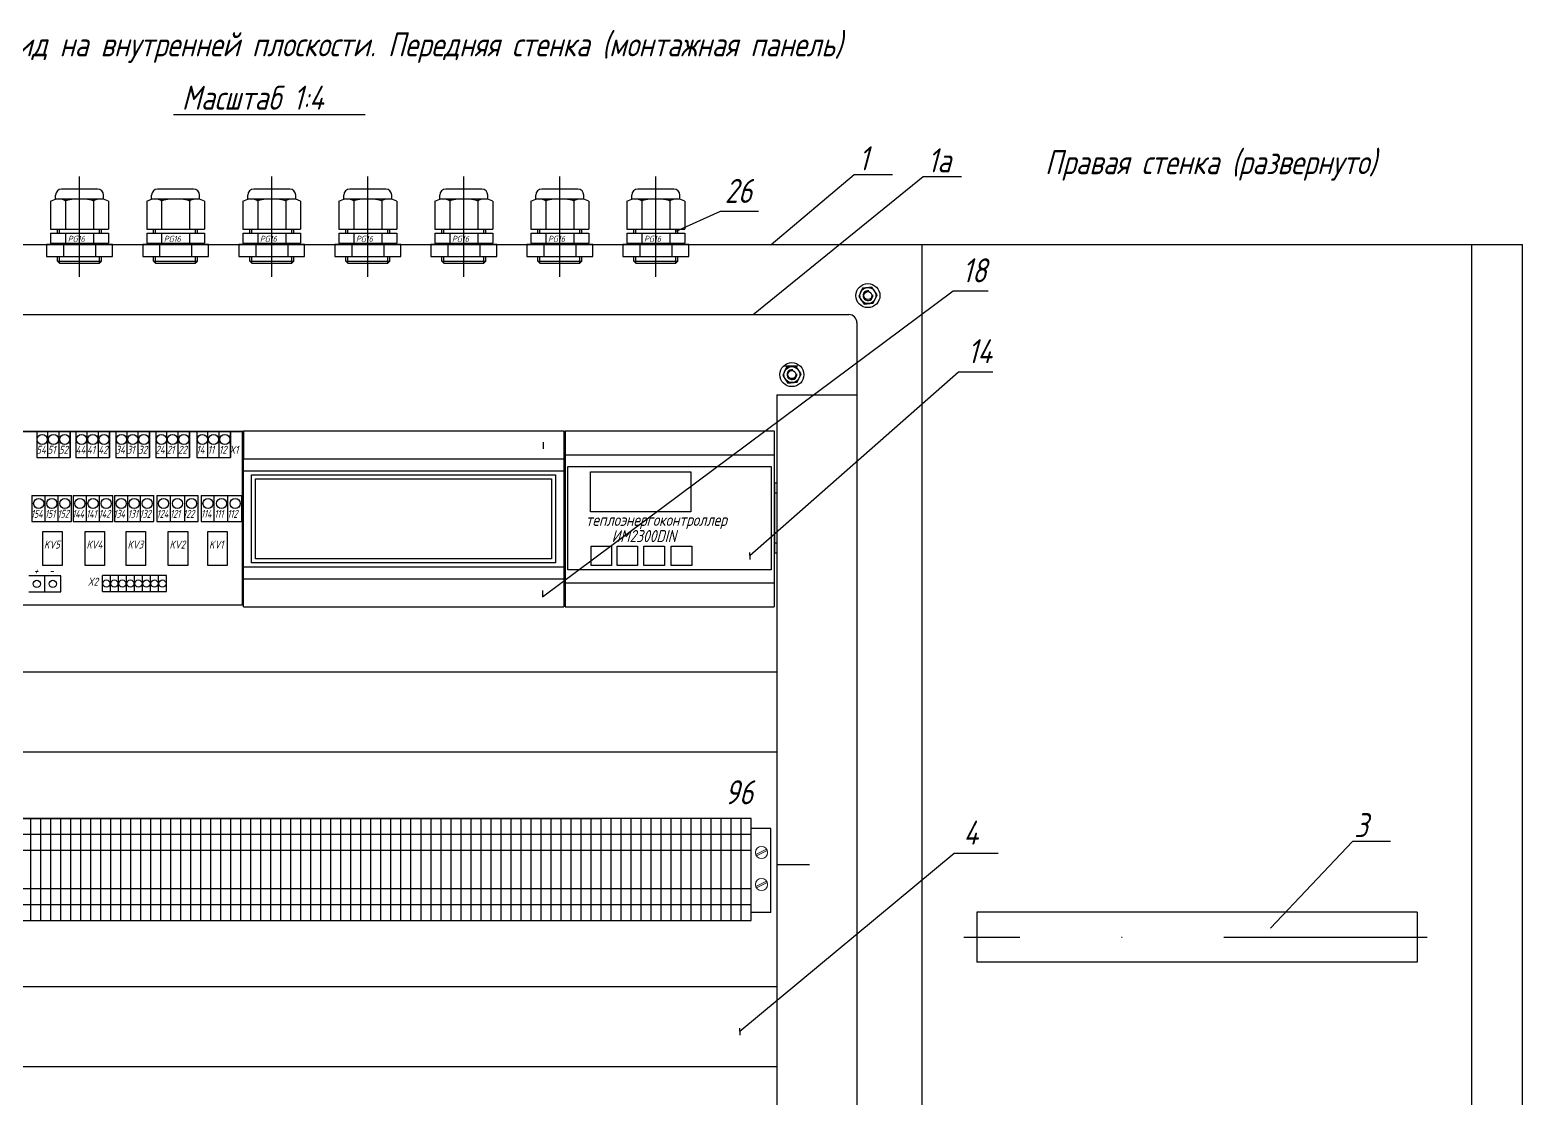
# Model space of a CAD drawing. Header units: millimetres. Extents: x 1012 to 5632, y 4 to 1530.
# Drawn here: x 2090.1 to 2276.6, y 1377.9 to 1511.4 of the extents above; entities that cross this region are included whole.
import ezdxf

# ---------------------------------------------------------------- set-up
doc = ezdxf.new("R2010")
doc.units = ezdxf.units.MM
doc.linetypes.add('DASHDOTX2', pattern=[50.8, 25.4, -12.7, 0, -12.7])
doc.layers.add('ссылки', color=7, linetype='Continuous')
doc.styles.add('GOST тип А', font='GOST_A.TTF', dxfattribs={"oblique": 15})
doc.styles.get("Standard").update_dxf_attribs({"font": 'GOST_A.TTF', "width": 0.8, "oblique": 15, "height": 3})

# ---------------------------------------------------------------- blocks, each defined once
blk = doc.blocks.new('PG16')
at = {"lineweight": 30}
for p, q in [((-3.62, 5.43), (-3, 5.68)), ((-3, 5.68), (-3, 6.18)), ((3, 5.68), (-3, 5.68)), ((2.25, 6.93), (-2.25, 6.93)), ((-1.75, 5.68), (-1.75, 1.93)), ((1.75, 5.68), (1.75, 1.93)), ((3, 5.68), (3, 6.18)), ((3.62, 5.43), (3, 5.68)), ((-3.62, 5.43), (-3.62, 1.93)), ((3.62, 5.43), (3.62, 1.93)), ((-3.62, 1.93), (3.62, 1.93)), ((-2.75, 1.43), (-2.75, 1.93)), ((2.75, 1.43), (2.75, 1.93)), ((-4.12, 0), (-4.12, -1.5)), ((4.12, 0), (-4.12, 0)), ((-3.62, 1.43), (-3.62, 0.18)), ((-3.62, 1.43), (3.62, 1.43)), ((-3.62, 0.18), (3.62, 0.18)), ((-2.75, 0), (-2.75, 0.18)), ((-2, 0), (-2, -1.5)), ((-1.75, 1.43), (-1.75, 0.18)), ((1.75, 1.43), (1.75, 0.18)), ((2, 0), (2, -1.5)), ((2.75, 0), (2.75, 0.18)), ((3.62, 1.43), (3.62, 0.18)), ((4.12, -1.5), (4.12, 0)), ((-4.12, -1.5), (4.12, -1.5)), ((-2.75, -2.07), (-2.75, -1.5)), ((2.75, -2.07), (2.75, -1.5)), ((-2.75, -2.07), (2.75, -2.07)), ((-2.75, -2.07), (-2.5, -2.32)), ((-2.5, -2.32), (2.5, -2.32)), ((2.75, -2.07), (2.5, -2.32))]:
    blk.add_line(p, q, dxfattribs=at)
for p, q in [((-2.5, 1.43), (-2.5, 1.93)), ((2.5, 1.43), (2.5, 1.93)), ((-2.5, 0), (-2.5, 0.18)), ((2.5, 0), (2.5, 0.18)), ((-2.5, -2.32), (-2.5, -1.5)), ((2.5, -2.32), (2.5, -1.5))]:
    blk.add_line(p, q)
for centre, start, end in [((-2.25, 6.18), 90, 180), ((2.25, 6.18), 0, 90)]:
    blk.add_arc(centre, 0.75, start, end, dxfattribs=at)
for centre, major_axis, ratio, start_param, end_param in [((-2.69, 5.43), (-0.937, 0), 0.266667, 3.141593, 4.712389), ((0, 5.43), (-1.75, 0), 0.142857, 3.141593, 6.283185), ((2.69, 5.43), (0.938, 0), 0.266667, 1.570796, 3.141593)]:
    blk.add_ellipse(centre, major_axis=major_axis, ratio=ratio, start_param=start_param, end_param=end_param, dxfattribs=at)
at = {"layer": 'ссылки', "lineweight": 30, "oblique": 15}
blk.add_text('PG16', height=0.75, dxfattribs=at).set_placement((-1.47, 0.35))

msp = doc.modelspace()

# ---------------------------------------------------------------- linework, layer by layer
at = {"color": 7}
for p, q in [((2108.0558, 1500.8214), (2132.034, 1500.8214)), ((2096.3422, 1480.5446), (2096.3422, 1493.0766)), ((2120.3422, 1480.5446), (2120.3422, 1493.0766)), ((2132.3422, 1480.5446), (2132.3422, 1493.0766)), ((2144.3422, 1480.5446), (2144.3422, 1493.0766)), ((2156.3422, 1480.5446), (2156.3422, 1493.0766)), ((2168.3422, 1480.5446), (2168.3422, 1493.0766)), ((2180.4959, 1475.8302), (2201.7641, 1493.0745)), ((2182.7385, 1484.5802), (2193.1461, 1493.3234)), ((2193.1461, 1493.3234), (2197.9053, 1493.3234)), ((2201.7641, 1493.0745), (2206.5233, 1493.0745)), ((2170.8927, 1486.2748), (2176.4196, 1488.773)), ((2176.4196, 1488.773), (2181.1787, 1488.773)), ((2154.1799, 1440.5568), (2205.4802, 1478.7951)), ((2205.4802, 1478.7951), (2209.8565, 1478.7951)), ((2180.0807, 1445.7377), (2206.1537, 1468.6898)), ((2206.1537, 1468.6898), (2210.4583, 1468.6898)), ((2116.8773, 1461.2333), (2074.5451, 1461.2333)), ((2090.9765, 1461.2333), (2090.9765, 1457.9942)), ((2092.3765, 1457.9942), (2092.3765, 1461.2333)), ((2093.7765, 1457.9942), (2093.7765, 1461.2333)), ((2095.1765, 1461.2333), (2095.1765, 1457.9942)), ((2095.1765, 1457.9942), (2095.1765, 1461.2333)), ((2095.891, 1461.2333), (2095.891, 1457.9942)), ((2097.291, 1457.9942), (2097.291, 1461.2333)), ((2098.691, 1457.9942), (2098.691, 1461.2333)), ((2100.091, 1461.2333), (2100.091, 1457.9942)), ((2100.091, 1457.9942), (2100.091, 1461.2333)), ((2100.8747, 1461.2333), (2100.8747, 1457.9942)), ((2102.2747, 1457.9942), (2102.2747, 1461.2333)), ((2103.6747, 1457.9942), (2103.6747, 1461.2333)), ((2105.0747, 1461.2333), (2105.0747, 1457.9942)), ((2105.0747, 1457.9942), (2105.0747, 1461.2333)), ((2105.8585, 1461.2333), (2105.8585, 1457.9942)), ((2107.2585, 1457.9942), (2107.2585, 1461.2333)), ((2108.6585, 1457.9942), (2108.6585, 1461.2333)), ((2110.0585, 1461.2333), (2110.0585, 1457.9942)), ((2110.0585, 1457.9942), (2110.0585, 1461.2333)), ((2110.9806, 1461.2333), (2110.9806, 1457.9942)), ((2112.3806, 1457.9942), (2112.3806, 1461.2333)), ((2113.7806, 1457.9942), (2113.7806, 1461.2333)), ((2115.1806, 1461.2333), (2115.1806, 1457.9942)), ((2115.1806, 1457.9942), (2115.1806, 1461.2333)), ((2116.8266, 1461.3052), (2116.8266, 1457.8052)), ((2116.8266, 1461.3052), (2156.8266, 1461.3052)), ((2157.0322, 1461.3052), (2160.3536, 1461.3052)), ((2154.2823, 1459.8797), (2154.2823, 1459.0812)), ((2157.0322, 1458.3005), (2183.1284, 1458.3005)), ((2090.9765, 1457.9942), (2095.1765, 1457.9942)), ((2095.891, 1457.9942), (2100.091, 1457.9942)), ((2100.8747, 1457.9942), (2105.0747, 1457.9942)), ((2105.8585, 1457.9942), (2110.0585, 1457.9942)), ((2110.9806, 1457.9942), (2115.1806, 1457.9942)), ((2116.8266, 1457.8052), (2156.8266, 1457.8052)), ((2157.3306, 1456.8517), (2182.7696, 1456.8517)), ((2157.3306, 1443.9546), (2157.3306, 1456.8517)), ((2182.7696, 1456.8517), (2182.7696, 1443.9546)), ((2116.8266, 1456.3052), (2156.8266, 1456.3052)), ((2117.8266, 1444.8052), (2117.8266, 1455.8052)), ((2117.8266, 1455.8052), (2120.3266, 1455.8052)), ((2118.0766, 1455.8052), (2155.8266, 1455.8052)), ((2118.3266, 1445.3052), (2118.3266, 1455.3052)), ((2118.3266, 1455.3052), (2122.0766, 1455.3052)), ((2118.8266, 1455.3052), (2155.3266, 1455.3052)), ((2155.3266, 1455.3052), (2155.3266, 1445.3052)), ((2155.8266, 1455.8052), (2155.8266, 1444.8052)), ((2160.1928, 1456.1737), (2172.7027, 1456.1737)), ((2160.1928, 1451.1737), (2160.1928, 1456.1737)), ((2172.7027, 1456.1737), (2172.7027, 1451.1737)), ((2090.3862, 1453.2275), (2090.3862, 1449.9884)), ((2090.3862, 1453.2275), (2095.3263, 1453.2275)), ((2091.0841, 1453.2275), (2095.2841, 1453.2275)), ((2092.0434, 1449.9884), (2092.0434, 1453.2275)), ((2093.6705, 1449.9884), (2093.6705, 1453.2275)), ((2095.3263, 1449.9884), (2095.3263, 1453.2275)), ((2095.5376, 1453.2275), (2095.5376, 1449.9884)), ((2095.5376, 1453.2275), (2100.4777, 1453.2275)), ((2096.2355, 1453.2275), (2100.4355, 1453.2275)), ((2097.1948, 1449.9884), (2097.1948, 1453.2275)), ((2098.822, 1449.9884), (2098.822, 1453.2275)), ((2100.4777, 1449.9884), (2100.4777, 1453.2275)), ((2100.7051, 1453.2275), (2100.7051, 1449.9884)), ((2100.7051, 1453.2275), (2105.5982, 1453.2275)), ((2102.3658, 1449.9884), (2102.3658, 1453.2275)), ((2103.9313, 1449.9884), (2103.9313, 1453.2275)), ((2105.5982, 1449.9884), (2105.5982, 1453.2275)), ((2105.9907, 1453.2275), (2105.9907, 1449.9884)), ((2105.9907, 1453.2275), (2111.1375, 1453.2275)), ((2107.6819, 1449.9884), (2107.6819, 1453.2275)), ((2109.4706, 1449.9884), (2109.4706, 1453.2275)), ((2111.1375, 1449.9884), (2111.1375, 1453.2275)), ((2111.5155, 1453.2275), (2111.5155, 1449.9884)), ((2111.5155, 1453.2275), (2116.6217, 1453.2275)), ((2113.1661, 1449.9884), (2113.1661, 1453.2275)), ((2114.8836, 1449.9884), (2114.8836, 1453.2275)), ((2116.6217, 1449.9884), (2116.6217, 1453.2275)), ((2172.7027, 1451.1737), (2160.1928, 1451.1737)), ((2090.3862, 1449.9884), (2095.3263, 1449.9884)), ((2091.0841, 1449.9884), (2095.2841, 1449.9884)), ((2095.5376, 1449.9884), (2100.4777, 1449.9884)), ((2096.2355, 1449.9884), (2100.4355, 1449.9884)), ((2100.7051, 1449.9884), (2105.5982, 1449.9884)), ((2105.9907, 1449.9884), (2111.1375, 1449.9884)), ((2111.5155, 1449.9884), (2116.6217, 1449.9884)), ((2116.8266, 1439.3052), (2116.8266, 1450.3052)), ((2155.3266, 1445.3052), (2118.3266, 1445.3052)), ((2180.0807, 1445.7377), (2180.0807, 1446.1284)), ((2180.0807, 1445.7377), (2180.0807, 1445.7377)), ((2180.0807, 1445.7377), (2180.0807, 1445.2533)), ((2116.8266, 1444.3052), (2156.8266, 1444.3052)), ((2155.8266, 1444.8052), (2117.8266, 1444.8052)), ((2182.7696, 1443.9546), (2157.3306, 1443.9546)), ((2091.9923, 1443.1826), (2089.9923, 1443.1826)), ((2093.9923, 1443.1826), (2091.9923, 1443.1826)), ((2091.9923, 1441.1826), (2091.9923, 1443.1826)), ((2093.9923, 1441.1826), (2093.9923, 1443.1826)), ((2107.1882, 1443.2269), (2099.1882, 1443.2269)), ((2099.1882, 1441.2269), (2099.1882, 1443.2269)), ((2100.1882, 1441.2269), (2100.1882, 1443.2269)), ((2101.1882, 1441.2269), (2101.1882, 1443.2269)), ((2102.1882, 1441.2269), (2102.1882, 1443.2269)), ((2103.1882, 1441.2269), (2103.1882, 1443.2269)), ((2104.1882, 1441.2269), (2104.1882, 1443.2269)), ((2105.1882, 1441.2269), (2105.1882, 1443.2269)), ((2106.1882, 1441.2269), (2106.1882, 1443.2269)), ((2107.1882, 1441.2269), (2107.1882, 1443.2269)), ((2116.8266, 1439.3052), (2116.8266, 1442.8052)), ((2116.8266, 1442.8052), (2156.8266, 1442.8052)), ((2157.0322, 1442.3099), (2183.1284, 1442.3099)), ((2089.9923, 1441.1826), (2091.9923, 1441.1826)), ((2091.9923, 1441.1826), (2093.9923, 1441.1826)), ((2099.1882, 1441.2269), (2107.1882, 1441.2269)), ((2154.1799, 1441.3554), (2154.1799, 1440.5568)), ((2157.0322, 1439.3052), (2160.3536, 1439.3052)), ((2060.2504, 1412.8735), (2161.5004, 1412.8735)), ((2182.7111, 1411.6235), (2180.2504, 1411.6235)), ((2182.6578, 1411.6235), (2180.2504, 1411.6235)), ((2245.1628, 1399.1469), (2255.3949, 1410.0051)), ((2260.1541, 1410.0051), (2255.3949, 1410.0051)), ((2178.8386, 1386.2811), (2205.6295, 1408.5365)), ((2205.6295, 1408.5365), (2211.1168, 1408.5365)), ((2183.4672, 1407.1169), (2187.54, 1407.1169)), ((2178.8386, 1386.2811), (2178.8386, 1386.6719)), ((2178.8386, 1386.2811), (2178.8386, 1386.2811)), ((2178.8386, 1386.2811), (2178.8386, 1385.7967))]:
    msp.add_line(p, q, dxfattribs=at)
at = {"color": 7, "lineweight": 30}
for p, q in [((2039.0922, 1484.5802), (2201.5922, 1484.5802)), ((2201.5922, 1484.5802), (2201.5922, 1234.5802)), ((2201.5922, 1484.5802), (2276.5922, 1484.5802)), ((2270.2427, 1484.5802), (2270.2427, 1234.5802)), ((2276.5922, 1484.5802), (2276.5922, 1234.5802)), ((2048.2172, 1475.8302), (2192.4672, 1475.8302)), ((2193.4672, 1474.8302), (2193.4672, 1266.2574)), ((2186.0773, 1469.3984), (2184.2833, 1469.3984)), ((2183.4672, 1465.8022), (2193.4672, 1465.8022)), ((2183.4672, 1465.8022), (2183.4672, 1253.9171)), ((2193.4672, 1462.91), (2193.4672, 1244.3302)), ((2116.8266, 1461.3052), (2156.8266, 1461.3052)), ((2116.8266, 1439.3052), (2116.8266, 1461.3052)), ((2156.8266, 1461.3052), (2156.8266, 1439.3052)), ((2157.0322, 1461.3052), (2157.0322, 1439.3052)), ((2157.0322, 1461.3052), (2183.1284, 1461.3052)), ((2183.1284, 1461.3052), (2183.1284, 1439.3052)), ((2116.7691, 1454.7701), (2116.6164, 1454.7701)), ((2156.9902, 1454.7701), (2156.8375, 1454.7701)), ((2183.453, 1454.7701), (2183.1868, 1454.7701)), ((2183.1868, 1454.7701), (2183.1868, 1446.0201)), ((2116.7903, 1453.5201), (2116.6376, 1453.5201)), ((2157.0114, 1453.5201), (2156.8587, 1453.5201)), ((2183.453, 1453.5201), (2183.1868, 1453.5201)), ((2116.7996, 1447.2701), (2116.6469, 1447.2701)), ((2157.0207, 1447.2701), (2156.868, 1447.2701)), ((2183.453, 1447.2701), (2183.1868, 1447.2701)), ((2116.7996, 1446.0201), (2116.6469, 1446.0201)), ((2157.0207, 1446.0201), (2156.868, 1446.0201)), ((2183.453, 1446.0201), (2183.1868, 1446.0201)), ((2116.8266, 1439.3052), (2156.8266, 1439.3052)), ((2157.0322, 1439.3052), (2183.1284, 1439.3052)), ((2057.2172, 1431.2015), (2183.4672, 1431.2015)), ((2057.2172, 1421.2015), (2183.4672, 1421.2015)), ((2101.5004, 1412.8735), (2060.2504, 1412.8735)), ((2090.2504, 1400.1235), (2090.2504, 1412.8735)), ((2091.5004, 1400.1235), (2091.5004, 1412.8735)), ((2091.5004, 1400.1235), (2091.5004, 1412.8735)), ((2092.7504, 1400.1235), (2092.7504, 1412.8735)), ((2092.7504, 1400.1235), (2092.7504, 1412.8735)), ((2094.0004, 1400.1235), (2094.0004, 1412.8735)), ((2094.0004, 1400.1235), (2094.0004, 1412.8735)), ((2095.2504, 1400.1235), (2095.2504, 1412.8735)), ((2095.2504, 1400.1235), (2095.2504, 1412.8735)), ((2096.5004, 1400.1235), (2096.5004, 1412.8735)), ((2096.5004, 1400.1235), (2096.5004, 1412.8735)), ((2097.7504, 1400.1235), (2097.7504, 1412.8735)), ((2097.7504, 1400.1235), (2097.7504, 1412.8735)), ((2099.0004, 1400.1235), (2099.0004, 1412.8735)), ((2099.0004, 1400.1235), (2099.0004, 1412.8735)), ((2100.2504, 1400.1235), (2100.2504, 1412.8735)), ((2100.2504, 1400.1235), (2100.2504, 1412.8735)), ((2100.2504, 1400.1235), (2100.2504, 1412.8735)), ((2101.5004, 1400.1235), (2101.5004, 1412.8735)), ((2101.5004, 1400.1235), (2101.5004, 1412.8735)), ((2101.5004, 1400.1235), (2101.5004, 1412.8735)), ((2180.2504, 1412.8735), (2101.5004, 1412.8735)), ((2102.7504, 1400.1235), (2102.7504, 1412.8735)), ((2102.7504, 1400.1235), (2102.7504, 1412.8735)), ((2104.0004, 1400.1235), (2104.0004, 1412.8735)), ((2104.0004, 1400.1235), (2104.0004, 1412.8735)), ((2105.2504, 1400.1235), (2105.2504, 1412.8735)), ((2105.2504, 1400.1235), (2105.2504, 1412.8735)), ((2106.5004, 1400.1235), (2106.5004, 1412.8735)), ((2107.7504, 1400.1235), (2107.7504, 1412.8735)), ((2109.0004, 1400.1235), (2109.0004, 1412.8735)), ((2110.2504, 1400.1235), (2110.2504, 1412.8735)), ((2111.5004, 1400.1235), (2111.5004, 1412.8735)), ((2112.7504, 1400.1235), (2112.7504, 1412.8735)), ((2114.0004, 1400.1235), (2114.0004, 1412.8735)), ((2115.2504, 1400.1235), (2115.2504, 1412.8735)), ((2115.2504, 1400.1235), (2115.2504, 1412.8735)), ((2116.5004, 1400.1235), (2116.5004, 1412.8735)), ((2116.5004, 1400.1235), (2116.5004, 1412.8735)), ((2117.7504, 1400.1235), (2117.7504, 1412.8735)), ((2117.7504, 1400.1235), (2117.7504, 1412.8735)), ((2119.0004, 1400.1235), (2119.0004, 1412.8735)), ((2119.0004, 1400.1235), (2119.0004, 1412.8735)), ((2120.2504, 1400.1235), (2120.2504, 1412.8735)), ((2120.2504, 1400.1235), (2120.2504, 1412.8735)), ((2121.5004, 1400.1235), (2121.5004, 1412.8735)), ((2121.5004, 1400.1235), (2121.5004, 1412.8735)), ((2122.7504, 1400.1235), (2122.7504, 1412.8735)), ((2122.7504, 1400.1235), (2122.7504, 1412.8735)), ((2124.0004, 1400.1235), (2124.0004, 1412.8735)), ((2124.0004, 1400.1235), (2124.0004, 1412.8735)), ((2125.2504, 1400.1235), (2125.2504, 1412.8735)), ((2125.2504, 1400.1235), (2125.2504, 1412.8735)), ((2126.5004, 1400.1235), (2126.5004, 1412.8735)), ((2126.5004, 1400.1235), (2126.5004, 1412.8735)), ((2126.5004, 1400.1235), (2126.5004, 1412.8735)), ((2127.7504, 1400.1235), (2127.7504, 1412.8735)), ((2127.7504, 1400.1235), (2127.7504, 1412.8735)), ((2127.7504, 1400.1235), (2127.7504, 1412.8735)), ((2129.0004, 1400.1235), (2129.0004, 1412.8735)), ((2129.0004, 1400.1235), (2129.0004, 1412.8735)), ((2130.2504, 1400.1235), (2130.2504, 1412.8735)), ((2130.2504, 1400.1235), (2130.2504, 1412.8735)), ((2131.5004, 1400.1235), (2131.5004, 1412.8735)), ((2131.5004, 1400.1235), (2131.5004, 1412.8735)), ((2132.7504, 1400.1235), (2132.7504, 1412.8735)), ((2132.7504, 1400.1235), (2132.7504, 1412.8735)), ((2134.0004, 1400.1235), (2134.0004, 1412.8735)), ((2134.0004, 1400.1235), (2134.0004, 1412.8735)), ((2135.2504, 1400.1235), (2135.2504, 1412.8735)), ((2135.2504, 1400.1235), (2135.2504, 1412.8735)), ((2136.5004, 1400.1235), (2136.5004, 1412.8735)), ((2136.5004, 1400.1235), (2136.5004, 1412.8735)), ((2137.7504, 1400.1235), (2137.7504, 1412.8735)), ((2137.7504, 1400.1235), (2137.7504, 1412.8735)), ((2139.0004, 1400.1235), (2139.0004, 1412.8735)), ((2139.0004, 1400.1235), (2139.0004, 1412.8735)), ((2140.2504, 1400.1235), (2140.2504, 1412.8735)), ((2140.2504, 1400.1235), (2140.2504, 1412.8735)), ((2141.5004, 1400.1235), (2141.5004, 1412.8735)), ((2141.5004, 1400.1235), (2141.5004, 1412.8735)), ((2141.5004, 1400.1235), (2141.5004, 1412.8735)), ((2142.7504, 1400.1235), (2142.7504, 1412.8735)), ((2142.7504, 1400.1235), (2142.7504, 1412.8735)), ((2142.7504, 1400.1235), (2142.7504, 1412.8735)), ((2144.0004, 1400.1235), (2144.0004, 1412.8735)), ((2144.0004, 1400.1235), (2144.0004, 1412.8735)), ((2145.2504, 1400.1235), (2145.2504, 1412.8735)), ((2145.2504, 1400.1235), (2145.2504, 1412.8735)), ((2146.5004, 1400.1235), (2146.5004, 1412.8735)), ((2146.5004, 1400.1235), (2146.5004, 1412.8735)), ((2147.7504, 1400.1235), (2147.7504, 1412.8735)), ((2147.7504, 1400.1235), (2147.7504, 1412.8735)), ((2149.0004, 1400.1235), (2149.0004, 1412.8735)), ((2149.0004, 1400.1235), (2149.0004, 1412.8735)), ((2150.2504, 1400.1235), (2150.2504, 1412.8735)), ((2150.2504, 1400.1235), (2150.2504, 1412.8735)), ((2151.5004, 1400.1235), (2151.5004, 1412.8735)), ((2151.5004, 1400.1235), (2151.5004, 1412.8735)), ((2152.7504, 1400.1235), (2152.7504, 1412.8735)), ((2152.7504, 1400.1235), (2152.7504, 1412.8735)), ((2154.0004, 1400.1235), (2154.0004, 1412.8735)), ((2154.0004, 1400.1235), (2154.0004, 1412.8735)), ((2155.2504, 1400.1235), (2155.2504, 1412.8735)), ((2155.2504, 1400.1235), (2155.2504, 1412.8735)), ((2156.5004, 1400.1235), (2156.5004, 1412.8735)), ((2156.5004, 1400.1235), (2156.5004, 1412.8735)), ((2156.5004, 1400.1235), (2156.5004, 1412.8735)), ((2157.7504, 1400.1235), (2157.7504, 1412.8735)), ((2157.7504, 1400.1235), (2157.7504, 1412.8735)), ((2157.7504, 1400.1235), (2157.7504, 1412.8735)), ((2159.0004, 1400.1235), (2159.0004, 1412.8735)), ((2159.0004, 1400.1235), (2159.0004, 1412.8735)), ((2160.2504, 1400.1235), (2160.2504, 1412.8735)), ((2160.2504, 1400.1235), (2160.2504, 1412.8735)), ((2161.5004, 1400.1235), (2161.5004, 1412.8735)), ((2161.5004, 1400.1235), (2161.5004, 1412.8735)), ((2162.7504, 1400.1235), (2162.7504, 1412.8735)), ((2162.7504, 1400.1235), (2162.7504, 1412.8735)), ((2164.0004, 1400.1235), (2164.0004, 1412.8735)), ((2164.0004, 1400.1235), (2164.0004, 1412.8735)), ((2165.2504, 1400.1235), (2165.2504, 1412.8735)), ((2165.2504, 1400.1235), (2165.2504, 1412.8735)), ((2166.5004, 1400.1235), (2166.5004, 1412.8735)), ((2166.5004, 1400.1235), (2166.5004, 1412.8735)), ((2167.7504, 1400.1235), (2167.7504, 1412.8735)), ((2167.7504, 1400.1235), (2167.7504, 1412.8735)), ((2169.0004, 1400.1235), (2169.0004, 1412.8735)), ((2169.0004, 1400.1235), (2169.0004, 1412.8735)), ((2170.2504, 1400.1235), (2170.2504, 1412.8735)), ((2170.2504, 1400.1235), (2170.2504, 1412.8735)), ((2171.5004, 1400.1235), (2171.5004, 1412.8735)), ((2171.5004, 1400.1235), (2171.5004, 1412.8735)), ((2171.5004, 1400.1235), (2171.5004, 1412.8735)), ((2172.7504, 1400.1235), (2172.7504, 1412.8735)), ((2172.7504, 1400.1235), (2172.7504, 1412.8735)), ((2172.7504, 1400.1235), (2172.7504, 1412.8735)), ((2174.0004, 1400.1235), (2174.0004, 1412.8735)), ((2174.0004, 1400.1235), (2174.0004, 1412.8735)), ((2175.2504, 1400.1235), (2175.2504, 1412.8735)), ((2175.2504, 1400.1235), (2175.2504, 1412.8735)), ((2176.5004, 1400.1235), (2176.5004, 1412.8735)), ((2177.7504, 1400.1235), (2177.7504, 1412.8735)), ((2179.0004, 1400.1235), (2179.0004, 1412.8735)), ((2180.2504, 1400.1235), (2180.2504, 1412.8735)), ((2182.7111, 1411.6235), (2180.2504, 1411.6235)), ((2182.7111, 1401.1235), (2182.7111, 1411.6235)), ((2180.2504, 1410.8735), (2060.261, 1410.8735)), ((2180.2504, 1408.8735), (2060.261, 1408.8735)), ((2060.261, 1404.1235), (2180.2504, 1404.1235)), ((2060.261, 1402.1235), (2180.2504, 1402.1235)), ((2182.7111, 1401.1235), (2180.3111, 1401.1235)), ((2263.4604, 1401.1469), (2208.4604, 1401.1469)), ((2208.4604, 1401.1469), (2208.4604, 1394.8969)), ((2263.4604, 1401.1469), (2263.4604, 1394.8969)), ((2060.2504, 1400.1235), (2101.5004, 1400.1235)), ((2101.5004, 1400.1235), (2180.2504, 1400.1235)), ((2263.4604, 1394.8969), (2208.4604, 1394.8969)), ((2057.2172, 1391.8593), (2183.4672, 1391.8593)), ((2057.2172, 1381.8593), (2183.4672, 1381.8593))]:
    msp.add_line(p, q, dxfattribs=at)
at = {"color": 7, "linetype": 'Continuous', "lineweight": 0}
for p, q in [((2180.8209, 1408.3804), (2182.1668, 1409.051)), ((2180.9128, 1408.196), (2182.2587, 1408.8666)), ((2180.8209, 1404.3804), (2182.1668, 1405.051)), ((2180.9128, 1404.196), (2182.2587, 1404.8666))]:
    msp.add_line(p, q, dxfattribs=at)
at = {"color": 7, "linetype": 'DASHDOTX2'}
msp.add_line((2264.7243, 1397.995), (2206.8352, 1397.995), dxfattribs=at)
at = {"color": 7, "lineweight": 30}
for points in [[(2194.1799, 1479.1511), (2193.6919, 1478.1046), (2194.3542, 1477.1587), (2195.5046, 1477.2593), (2195.9925, 1478.3058), (2195.3302, 1479.2517)], [(2184.6799, 1469.2761), (2184.1919, 1468.2296), (2184.8542, 1467.2837), (2186.0046, 1467.3843), (2186.4925, 1468.4308), (2185.8302, 1469.3767)], [(2116.6374, 1439.512), (2074.5451, 1439.512), (2074.5451, 1461.2333), (2116.6374, 1461.2333)]]:
    msp.add_lwpolyline(points, close=True, dxfattribs=at)
at = {"color": 7}
for points in [[(2094.1555, 1444.4933), (2091.729, 1444.4933), (2091.729, 1448.7476), (2094.1555, 1448.7476)], [(2099.4698, 1444.4933), (2097.0433, 1444.4933), (2097.0433, 1448.7476), (2099.4698, 1448.7476)], [(2104.5957, 1444.4933), (2102.1692, 1444.4933), (2102.1692, 1448.7476), (2104.5957, 1448.7476)], [(2109.8499, 1444.4933), (2107.4234, 1444.4933), (2107.4234, 1448.7476), (2109.8499, 1448.7476)], [(2114.7834, 1444.4933), (2112.357, 1444.4933), (2112.357, 1448.7476), (2114.7834, 1448.7476)], [(2160.2428, 1446.8852), (2162.8122, 1446.8852), (2162.8122, 1444.4888), (2160.2428, 1444.4888)], [(2163.4974, 1446.8852), (2166.0668, 1446.8852), (2166.0668, 1444.4888), (2163.4974, 1444.4888)], [(2166.8377, 1446.8852), (2169.4071, 1446.8852), (2169.4071, 1444.4888), (2166.8377, 1444.4888)], [(2170.2636, 1446.8852), (2172.833, 1446.8852), (2172.833, 1444.4888), (2170.2636, 1444.4888)]]:
    msp.add_lwpolyline(points, close=True, dxfattribs=at)
at = {"color": 7, "lineweight": 30}
for centre, radius in [((2194.8422, 1478.2052), 1.5), ((2194.8422, 1478.2052), 1), ((2194.8422, 1478.2052), 1), ((2194.8422, 1478.2052), 1), ((2194.8422, 1478.2052), 0.5), ((2185.3422, 1468.3302), 1.5), ((2185.3422, 1468.3302), 1), ((2185.3422, 1468.3302), 1), ((2185.3422, 1468.3302), 1), ((2185.3422, 1468.3302), 0.5)]:
    msp.add_circle(centre, radius, dxfattribs=at)
at = {"color": 7}
for centre, radius in [((2091.6765, 1460.2302), 0.63), ((2093.0765, 1460.2302), 0.63), ((2094.4765, 1460.2302), 0.63), ((2096.591, 1460.2302), 0.63), ((2097.991, 1460.2302), 0.63), ((2099.391, 1460.2302), 0.63), ((2101.5747, 1460.2302), 0.63), ((2102.9747, 1460.2302), 0.63), ((2104.3747, 1460.2302), 0.63), ((2106.5585, 1460.2302), 0.63), ((2107.9585, 1460.2302), 0.63), ((2109.3585, 1460.2302), 0.63), ((2111.6806, 1460.2302), 0.63), ((2113.0806, 1460.2302), 0.63), ((2114.4806, 1460.2302), 0.63), ((2091.2301, 1452.2244), 0.63), ((2092.8686, 1452.2244), 0.63), ((2094.5066, 1452.2244), 0.63), ((2096.3815, 1452.2244), 0.63), ((2098.02, 1452.2244), 0.63), ((2099.658, 1452.2244), 0.63), ((2101.5477, 1452.2244), 0.63), ((2103.1571, 1452.2244), 0.63), ((2104.7985, 1452.2244), 0.63), ((2106.8376, 1452.2244), 0.63), ((2108.5629, 1452.2244), 0.63), ((2110.3339, 1452.2244), 0.63), ((2112.3868, 1452.2244), 0.63), ((2114.0842, 1452.2244), 0.63), ((2115.7738, 1452.2244), 0.63), ((2090.9923, 1442.1826), 0.45), ((2092.9923, 1442.1826), 0.45), ((2099.6882, 1442.2269), 0.45), ((2100.6882, 1442.2269), 0.45), ((2101.6882, 1442.2269), 0.45), ((2102.6882, 1442.2269), 0.45), ((2103.6882, 1442.2269), 0.45), ((2104.6882, 1442.2269), 0.45), ((2105.6882, 1442.2269), 0.45), ((2106.6882, 1442.2269), 0.45)]:
    msp.add_circle(centre, radius, dxfattribs=at)
at = {"color": 7, "linetype": 'Continuous', "lineweight": 0}
for centre in [(2181.5398, 1408.6235), (2181.5398, 1404.6235)]:
    msp.add_circle(centre, 0.7589, dxfattribs=at)
at = {"color": 7}
for centre in [(2194.8422, 1478.2052), (2185.3422, 1468.3302)]:
    msp.add_arc(centre, 0.6127, 77.654356, 9.494214, dxfattribs=at)
at = {"color": 7, "lineweight": 30}
msp.add_arc((2192.4672, 1474.8302), 1, 0, 90, dxfattribs=at)

# ---------------------------------------------------------------- block references
at = {"color": 7}
for p in [(2096.3422, 1484.5802), (2108.3422, 1484.5802), (2120.3422, 1484.5802), (2132.3422, 1484.5802), (2144.3422, 1484.5802), (2156.3422, 1484.5802), (2168.3422, 1484.5802)]:
    msp.add_blockref('PG16', p, dxfattribs=at)

# ---------------------------------------------------------------- texts
at = {"color": 7, "linetype": 'Continuous', "lineweight": 0, "oblique": 15}
for s, p in [('54', (2090.9231, 1458.4421)), ('51', (2092.3372, 1458.4421)), ('52', (2093.7512, 1458.4421)), ('44', (2095.8376, 1458.4421)), ('41', (2097.2517, 1458.4421)), ('42', (2098.6657, 1458.4421)), ('34', (2100.8213, 1458.4421)), ('31', (2102.2354, 1458.4421)), ('32', (2103.6495, 1458.4421)), ('24', (2105.8051, 1458.4421)), ('21', (2107.2191, 1458.4421)), ('22', (2108.6332, 1458.4421)), ('14', (2110.9272, 1458.4421)), ('11', (2112.3413, 1458.4421)), ('12', (2113.7554, 1458.4421)), ('X1', (2115.0396, 1458.4473)), ('KV5', (2091.8887, 1446.5984)), ('KV4', (2097.203, 1446.5984)), ('KV3', (2102.3289, 1446.5984)), ('KV2', (2107.5831, 1446.5984)), ('KV1', (2112.5167, 1446.5984)), ('+', (2090.6226, 1443.3387)), ('-', (2092.543, 1443.3387)), ('X2', (2097.362, 1441.9605))]:
    msp.add_text(s, height=1, dxfattribs=at).set_placement(p)
for s, width, p in [('154', 0.88, (2090.2633, 1450.4364)), ('151', 0.88, (2092.0058, 1450.4364)), ('152', 0.88, (2093.5778, 1450.4418)), ('144', 0.88, (2095.4147, 1450.4364)), ('141', 0.88, (2097.1572, 1450.4364)), ('142', 0.88, (2098.7292, 1450.4418)), ('134', 0.88, (2100.5696, 1450.4364)), ('131', 0.88, (2102.3581, 1450.4364)), ('132', 0.88, (2103.8346, 1450.4364)), ('124', 0.9, (2105.9655, 1450.4364)), ('121', 0.9, (2107.6307, 1450.4364)), ('122', 0.9, (2109.2584, 1450.4364)), ('114', 0.9, (2111.4966, 1450.4364)), ('111', 0.9, (2113.169, 1450.4364)), ('112', 0.9, (2114.7989, 1450.4364))]:
    msp.add_text(s, height=1, dxfattribs=dict(at, width=width)).set_placement(p)
at = {"layer": 'ссылки', "color": 7, "oblique": 15}
for s, height, p in [('    Щит ЩМП-5-0 IP54. Вид на внутренней плоскости. Передняя стенка (монтажная панель)', 3, (2047.5104, 1508.1038)), ('Масштаб 1:4', 3, (2109.1127, 1501.4392)), ('Правая стенка (развернуто)', 3, (2216.9735, 1493.3821)), ('18', 3, (2206.6269, 1479.8638)), ('14', 3, (2207.3003, 1469.7586)), ('теплоэнергоконтроллер', 1.5, (2159.5876, 1449.4305)), ('ИМ2300DIN', 1.5, (2162.8216, 1447.412)), ('3', 3, (2255.6087, 1410.5379)), ('4', 3, (2206.7762, 1409.6053))]:
    msp.add_text(s, height=height, dxfattribs=at).set_placement(p)
at = {"layer": 'ссылки', "color": 7, "style": 'GOST тип А', "oblique": 15}
for s, p in [('1', (2193.6804, 1493.8562)), ('1a', (2202.2984, 1493.6073)), ('26', (2176.9539, 1489.7967)), ('96', (2176.9539, 1414.6456))]:
    msp.add_text(s, height=3, dxfattribs=at).set_placement(p)

doc.saveas('drawing.dxf')
